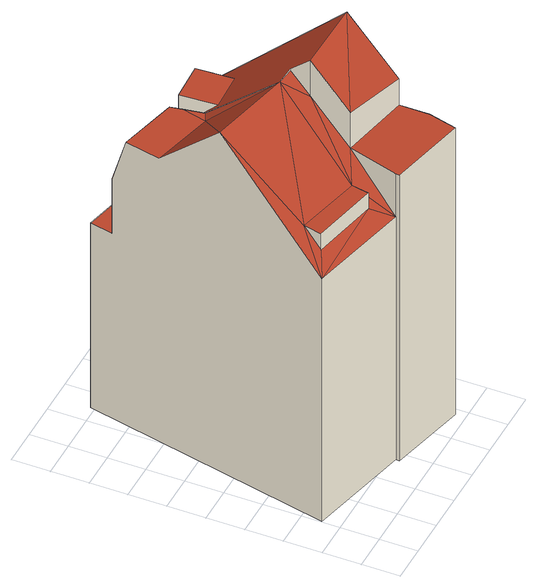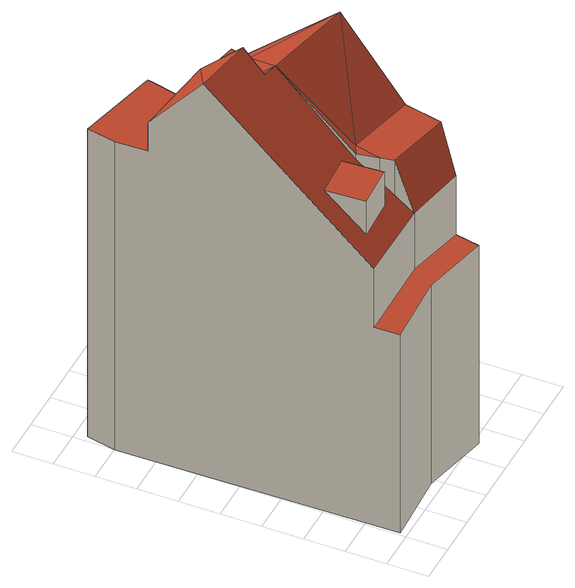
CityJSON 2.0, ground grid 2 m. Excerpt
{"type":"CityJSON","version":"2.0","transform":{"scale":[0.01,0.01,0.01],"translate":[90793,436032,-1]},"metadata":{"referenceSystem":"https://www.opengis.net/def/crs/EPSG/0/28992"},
"CityObjects":{
"building1":{"type":"Building","attributes":{"measuredHeight":22.42,"yearOfConstruction":1929,"LAAGSTE_BOUWLAAG":0,"AANTAL_BOUWLAGEN":6,"AANTAL_ADRESSEN":3,"WIJK":"Delfshaven","PANDSOORT":"Tussenpand","BUURT":"Nieuwe Westen","HOOGSTE_BOUWLAAG":5},"address":[{"CountryName":"Nederland","LocalityName":"Rotterdam","ThoroughfareNumber":"329-329","ThoroughfareName":"Rochussenstraat","PostalCode":"3023DH"}],"children":["building1-1","building1-2"],"geometry":[{"type":"Solid","lod":"2","boundaries":[[[[0,1,2]],[[3,4,5]],[[2,1,4,3]],[[2,3,5,0]],[[6,7,8]],[[9,8,7,10]],[[11,9,10]],[[10,7,6,11]],[[12,13,14,15]],[[16,17,18,19]],[[20,21,22]],[[23,24,25,26]],[[27,28,29,30]],[[22,27,30,20]],[[29,28,14]],[[31,25,24,32]],[[33,31,32,34]],[[35,36,37,38,39]],[[34,21,33]],[[25,38,37]],[[40,41,42,43,44,45,46,47,48]],[[12,15,49,23,26,16,19,50,51]],[[38,46,45,39]],[[17,36,35,18]],[[13,42,41,14]],[[50,52,53,51]],[[52,44,43,53]],[[21,54,47]],[[54,48,47]],[[20,54,21]],[[20,30,54]],[[46,1,0]],[[4,38,5]],[[47,0,21]],[[4,1,46]],[[5,38,25]],[[33,21,31]],[[47,46,0]],[[31,21,5]],[[4,46,38]],[[21,0,5]],[[5,25,31]],[[15,14,28,27,22,21,34,32,49],[8,9,11,6]],[[23,49,24]],[[49,32,24]],[[14,41,40,29]],[[16,26,25,37,36,17]],[[54,30,29,40,48]],[[13,12,51,53,43,42]],[[52,50,19,18,35,39,45,44]]]],"semantics":{"surfaces":[{"type":"WallSurface"},{"type":"RoofSurface"},{"type":"GroundSurface"}],"values":[[0,0,0,1,0,0,0,1,0,0,0,0,0,0,0,0,0,0,0,0,0,0,0,0,0,0,0,1,1,1,1,1,1,1,1,1,1,1,1,1,1,1,1,1,1,1,1,1,1,2]]}}]},
"building1-1":{"type":"BuildingInstallation","parents":["building1"],"geometry":[{"type":"MultiSurface","lod":"2","boundaries":[[[0,1,2]],[[3,4,5]],[[2,1,4,3]],[[2,3,5,0]]],"semantics":{"surfaces":[{"type":"WallSurface"},{"type":"RoofSurface"}],"values":[0,0,0,1]}}]},
"building1-2":{"type":"BuildingInstallation","parents":["building1"],"geometry":[{"type":"MultiSurface","lod":"2","boundaries":[[[6,7,8]],[[9,8,7,10]],[[11,9,10]],[[10,7,6,11]]],"semantics":{"surfaces":[{"type":"WallSurface"},{"type":"RoofSurface"}],"values":[0,0,0,1]}}]}
},
"vertices":[
[136,450,1752],[115,353,1654],[115,353,1752],[473,275,1752],[473,275,1658],[493,368,1752],[675,1142,1826],[665,1341,1826],[665,1341,1635],[874,1351,1633],[874,1351,1824],[884,1153,1824],[987,1438,1222],[559,1434,1222],[559,1434,1540],[987,1438,1556],[1002,204,1853],[968,56,1848],[968,56,90],[1002,204,90],[602,1175,1822],[582,779,2169],[602,1175,1790],[1000,360,2016],[627,439,2065],[627,439,1851],[1000,360,1855],[584,1282,1687],[573,1345,1626],[573,1345,1822],[584,1282,1822],[657,657,2068],[657,657,2288],[671,767,2177],[671,767,2184],[553,153,90],[553,153,1842],[557,172,1842],[557,172,1577],[557,172,90],[254,1422,1824],[271,1501,1557],[271,1501,1222],[298,1623,1222],[298,1623,90],[8,298,90],[8,298,1577],[136,883,2169],[212,1232,1824],[997,626,2333],[986,1565,90],[986,1565,1222],[632,1548,90],[632,1548,1222],[552,1150,1822]
]}
